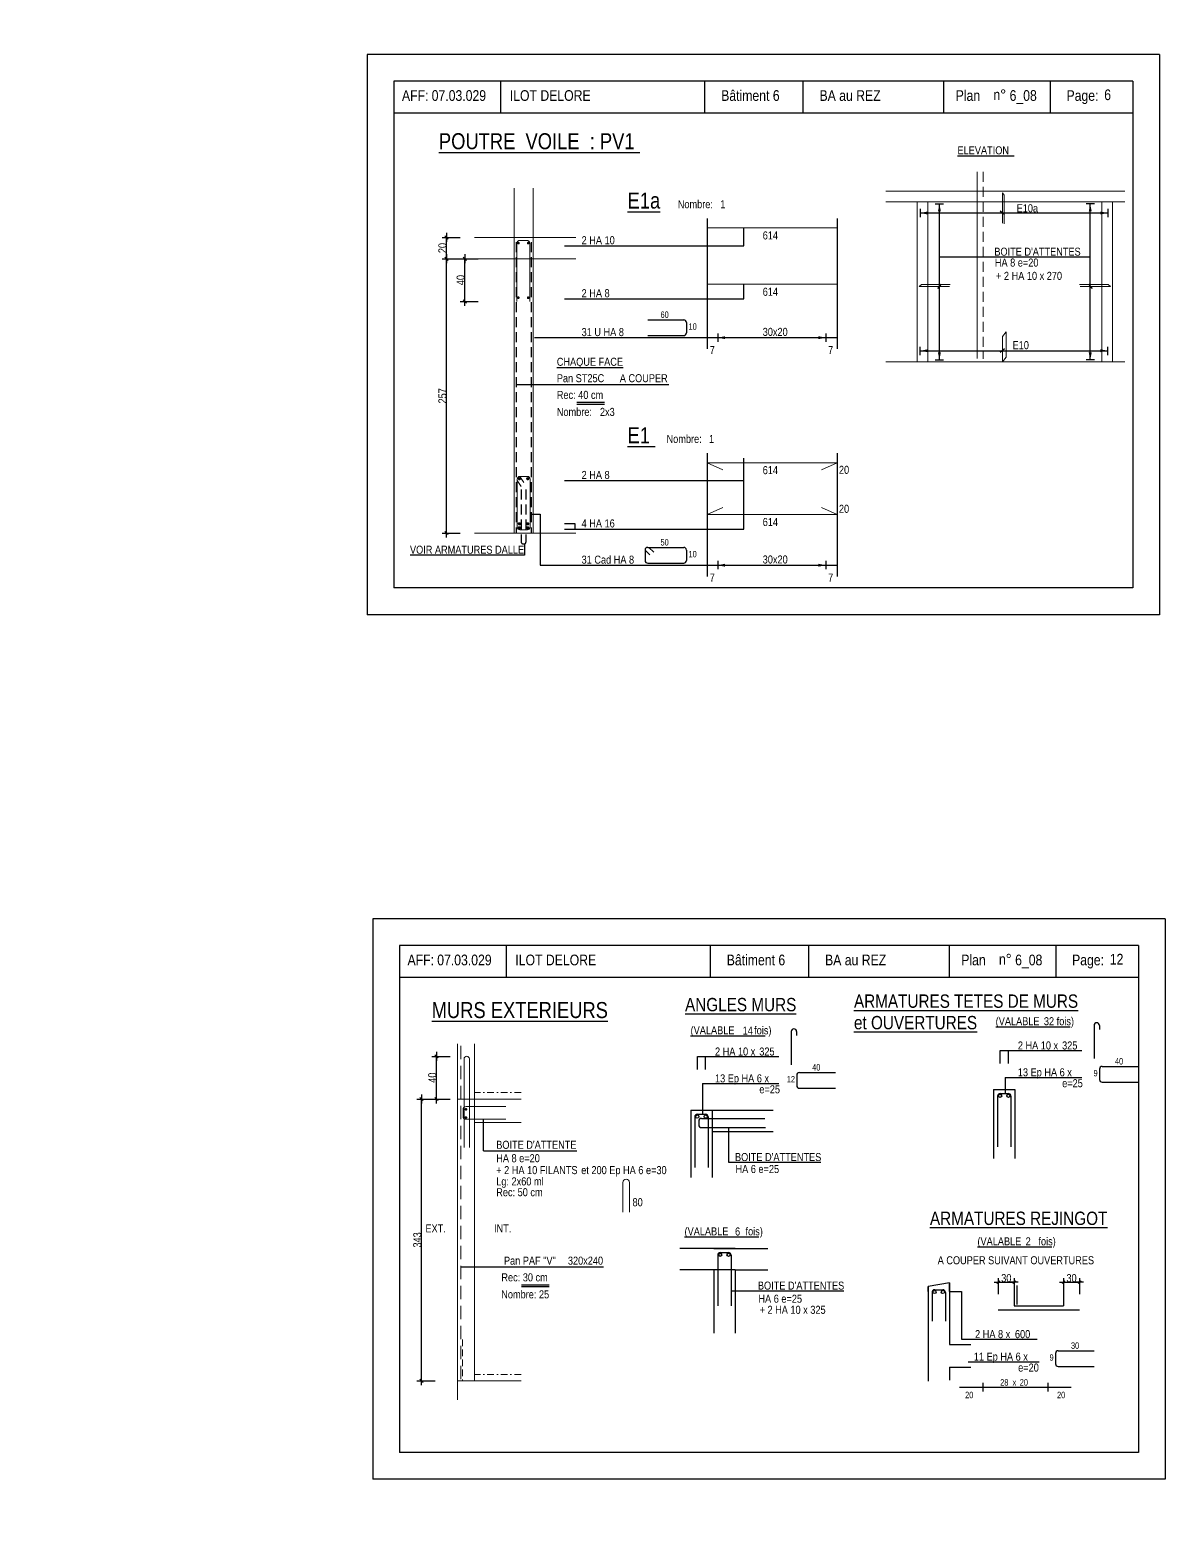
# Model space of a CAD drawing. Header units: metres. Extents: x -9927 to 45032, y -190416 to 12166.
# Drawn here: x -195 to 1933, y -68642 to -65844 of the extents above; entities that cross this region are included whole.
import ezdxf
from ezdxf.enums import TextEntityAlignment as Align

# ---------------------------------------------------------------- set-up
doc = ezdxf.new("R2010")
doc.units = ezdxf.units.M
doc.header["$PDMODE"] = 65
doc.linetypes.add('CACHE2', pattern=[0.1875, 0.125, -0.0625])
doc.linetypes.add('TIRETPT2', pattern=[12.7, 6.35, -3.175, 0, -3.175])
for name, color, linetype in [('01_cote_gen', 4, 'Continuous'), ('01_fenetres', 171, 'Continuous'), ('01_linteaux', 3, 'Continuous'), ('01_poch_murs', 251, 'Continuous'), ('01_sem', 42, 'Continuous'), ('01_texte', 230, 'Continuous'), ('AA_COTES', 2, 'Continuous')]:
    doc.layers.add(name, color=color, linetype=linetype)
doc.styles.add('STYLE2', font='ARIALN.TTF')
doc.dimstyles.new('JB25', dxfattribs={"dimscale": 0.1, "dimtxt": 150, "dimasz": 17, "dimexe": 0.1, "dimexo": 0.1, "dimgap": 0.09, "dimtad": 1, "dimdec": 1, "dimlfac": 0.5, "dimdsep": 46, "dimtxsty": 'STYLE2', "dimblk1": 'BOND_G', "dimblk2": 'BOND_D', "dimsah": 1, "dimcen": 1.5, "dimdle": 0.01, "dimse1": 1, "dimse2": 1, "dimclrd": 4, "dimclre": 2, "dimclrt": 5, "dimadec": 0, "dimazin": 0, "dimtfac": 2.333333, "dimtdec": 1, "dimtix": 1, "dimtmove": 2, "dimatfit": 3, "dimldrblk": 'BOND_G', "dimfxl": 1, "dimtolj": 1, "dimtzin": 0, "dimarcsym": 0})
doc.dimstyles.new('JB50', dxfattribs={"dimscale": 0.1, "dimtxt": 150, "dimasz": 15, "dimexe": 0.1, "dimexo": 0.1, "dimgap": 0.09, "dimtad": 1, "dimdec": 1, "dimdsep": 46, "dimtxsty": 'STYLE2', "dimblk1": 'BOND_G', "dimblk2": 'BOND_D', "dimsah": 1, "dimcen": 1.5, "dimdle": 0.01, "dimse1": 1, "dimse2": 1, "dimclrd": 4, "dimclre": 2, "dimclrt": 6, "dimazin": 2, "dimtfac": 2.333333, "dimtdec": 1, "dimtix": 1, "dimtmove": 2, "dimatfit": 3, "dimldrblk": 'BOND_G', "dimfxl": 1, "dimtolj": 1, "dimtzin": 0, "dimarcsym": 0})

# ---------------------------------------------------------------- blocks, each defined once
blk = doc.blocks.new('BOND_G')
at = {"layer": 'AA_COTES', "color": 0}
for p, q in [((5, 0), (-5, 0)), ((1.8, 1.8), (-1.8, -1.8)), ((0, -5), (0, 15))]:
    blk.add_line(p, q, dxfattribs=at)
blk = doc.blocks.new('BOND_D')
at = {"layer": 'AA_COTES', "color": 0}
for p, q in [((5, 0), (-5, 0)), ((-1.8, -1.8), (1.8, 1.8)), ((0, 5), (0, -15))]:
    blk.add_line(p, q, dxfattribs=at)
blk = doc.blocks.new('*D673')
at = {"layer": '01_cote_gen', "color": 4, "linetype": 'Continuous', "lineweight": -2, "transparency": 16777216}
blk.add_line((620.1, -66350.9), (620.1, -66274.3), dxfattribs=at)
at = {"layer": 'DEFPOINTS', "color": 0, "linetype": 'Continuous', "lineweight": 0, "transparency": 16777216}
for p in [(620.1, -66272.6), (694.4, -66272.6), (699.9, -66352.6)]:
    blk.add_point(p, dxfattribs=at)
at = {"layer": '01_cote_gen', "color": 4, "linetype": 'Continuous', "lineweight": -2, "transparency": 16777216, "xscale": 1.7, "yscale": 1.7, "zscale": 1.7}
for name, p, rotation in [('BOND_D', (620.1, -66272.6), 90), ('BOND_G', (620.1, -66352.6), 270)]:
    blk.add_blockref(name, p, dxfattribs=dict(at, rotation=rotation))
at = {"layer": '01_cote_gen', "color": 5, "linetype": 'Continuous', "lineweight": 0, "transparency": 16777216, "insert": (612.5, -66312.6), "char_height": 15, "attachment_point": 5, "rotation": 90, "style": 'STYLE2'}
blk.add_mtext('\\A1;40', dxfattribs=at)
blk = doc.blocks.new('*D674')
at = {"layer": '01_cote_gen', "color": 4, "linetype": 'Continuous', "lineweight": -2, "transparency": 16777216}
blk.add_line((586.1, -66784.9), (586.1, -66274.3), dxfattribs=at)
at = {"layer": 'DEFPOINTS', "color": 0, "linetype": 'Continuous', "lineweight": 0, "transparency": 16777216}
for p in [(586.1, -66272.6), (645.6, -66272.6), (638.5, -66786.6)]:
    blk.add_point(p, dxfattribs=at)
at = {"layer": '01_cote_gen', "color": 4, "linetype": 'Continuous', "lineweight": -2, "transparency": 16777216, "xscale": 1.7, "yscale": 1.7, "zscale": 1.7}
for name, p, rotation in [('BOND_D', (586.1, -66272.6), 90), ('BOND_G', (586.1, -66786.6), 270)]:
    blk.add_blockref(name, p, dxfattribs=dict(at, rotation=rotation))
at = {"layer": '01_cote_gen', "color": 5, "linetype": 'Continuous', "lineweight": 0, "transparency": 16777216, "insert": (578.4, -66529.6), "char_height": 15, "attachment_point": 5, "rotation": 90, "style": 'STYLE2'}
blk.add_mtext('\\A1;257', dxfattribs=at)
blk = doc.blocks.new('*D675')
at = {"layer": '01_cote_gen', "color": 4, "linetype": 'Continuous', "lineweight": -2, "transparency": 16777216}
blk.add_line((586.1, -66270.9), (586.1, -66234.3), dxfattribs=at)
at = {"layer": 'DEFPOINTS', "color": 0, "linetype": 'Continuous', "lineweight": 0, "transparency": 16777216}
for p in [(586.1, -66232.6), (661.6, -66232.6), (661.6, -66272.6)]:
    blk.add_point(p, dxfattribs=at)
at = {"layer": '01_cote_gen', "color": 4, "linetype": 'Continuous', "lineweight": -2, "transparency": 16777216, "xscale": 1.7, "yscale": 1.7, "zscale": 1.7}
for name, p, rotation in [('BOND_D', (586.1, -66232.6), 90), ('BOND_G', (586.1, -66272.6), 270)]:
    blk.add_blockref(name, p, dxfattribs=dict(at, rotation=rotation))
at = {"layer": '01_cote_gen', "color": 5, "linetype": 'Continuous', "lineweight": 0, "transparency": 16777216, "insert": (578.4, -66252.6), "char_height": 15, "attachment_point": 5, "rotation": 90, "style": 'STYLE2'}
blk.add_mtext('\\A1;20', dxfattribs=at)
blk = doc.blocks.new('*D689')
at = {"layer": '01_cote_gen', "color": 4, "linetype": 'Continuous', "lineweight": -2, "transparency": 16777216}
blk.add_line((567.1, -67845.6), (567.1, -67769), dxfattribs=at)
at = {"layer": 'DEFPOINTS', "color": 0, "linetype": 'Continuous', "lineweight": 0, "transparency": 16777216}
for p in [(567.1, -67767.3), (620.7, -67767.3), (606.9, -67847.3)]:
    blk.add_point(p, dxfattribs=at)
at = {"layer": '01_cote_gen', "color": 4, "linetype": 'Continuous', "lineweight": -2, "transparency": 16777216, "xscale": 1.7, "yscale": 1.7, "zscale": 1.7}
for name, p, rotation in [('BOND_D', (567.1, -67767.3), 90), ('BOND_G', (567.1, -67847.3), 270)]:
    blk.add_blockref(name, p, dxfattribs=dict(at, rotation=rotation))
at = {"layer": '01_cote_gen', "color": 5, "linetype": 'Continuous', "lineweight": 0, "transparency": 16777216, "insert": (559.4, -67807.3), "char_height": 15, "attachment_point": 5, "rotation": 90, "style": 'STYLE2'}
blk.add_mtext('\\A1;40', dxfattribs=at)
blk = doc.blocks.new('*D690')
at = {"layer": '01_cote_gen', "color": 4, "linetype": 'Continuous', "lineweight": -2, "transparency": 16777216}
blk.add_line((567.1, -67845.6), (567.1, -67769), dxfattribs=at)
at = {"layer": 'DEFPOINTS', "color": 0, "linetype": 'Continuous', "lineweight": 0, "transparency": 16777216}
for p in [(567.1, -67767.3), (620.7, -67767.3), (606.9, -67847.3)]:
    blk.add_point(p, dxfattribs=at)
at = {"layer": '01_cote_gen', "color": 4, "linetype": 'Continuous', "lineweight": -2, "transparency": 16777216, "xscale": 1.7, "yscale": 1.7, "zscale": 1.7}
for name, p, rotation in [('BOND_D', (567.1, -67767.3), 90), ('BOND_G', (567.1, -67847.3), 270)]:
    blk.add_blockref(name, p, dxfattribs=dict(at, rotation=rotation))
at = {"layer": '01_cote_gen', "color": 5, "linetype": 'Continuous', "lineweight": 0, "transparency": 16777216, "insert": (559.4, -67807.3), "char_height": 15, "attachment_point": 5, "rotation": 90, "style": 'STYLE2'}
blk.add_mtext('\\A1;40', dxfattribs=at)
blk = doc.blocks.new('*D691')
at = {"layer": '01_texte', "color": 4, "lineweight": -2, "transparency": 16777216}
blk.add_line((1743.8, -68190.6), (1770.8, -68190.6), dxfattribs=at)
at = {"layer": 'DEFPOINTS', "color": 0, "lineweight": 0, "transparency": 16777216}
for p in [(1772.3, -68190.6), (1742.3, -68204.3), (1772.3, -68204.3)]:
    blk.add_point(p, dxfattribs=at)
at = {"layer": '01_texte', "color": 4, "lineweight": -2, "transparency": 16777216, "xscale": 1.5, "yscale": 1.5, "zscale": 1.5, "rotation": 180}
blk.add_blockref('BOND_G', (1742.3, -68190.6), dxfattribs=at)
at = {"layer": '01_texte', "color": 4, "lineweight": -2, "transparency": 16777216, "xscale": 1.5, "yscale": 1.5, "zscale": 1.5}
blk.add_blockref('BOND_D', (1772.3, -68190.6), dxfattribs=at)
at = {"layer": '01_texte', "color": 6, "transparency": 16777216, "insert": (1757.3, -68182.9), "char_height": 15, "attachment_point": 5, "style": 'STYLE2'}
blk.add_mtext('\\A1;30', dxfattribs=at)
blk = doc.blocks.new('*D687')
at = {"layer": '01_texte', "color": 4, "lineweight": -2, "transparency": 16777216}
blk.add_line((1621.5, -68190.6), (1648.5, -68190.6), dxfattribs=at)
at = {"layer": 'DEFPOINTS', "color": 0, "lineweight": 0, "transparency": 16777216}
for p in [(1650, -68190.6), (1620, -68216.2), (1650, -68216.2)]:
    blk.add_point(p, dxfattribs=at)
at = {"layer": '01_texte', "color": 4, "lineweight": -2, "transparency": 16777216, "xscale": 1.5, "yscale": 1.5, "zscale": 1.5, "rotation": 180}
blk.add_blockref('BOND_G', (1620, -68190.6), dxfattribs=at)
at = {"layer": '01_texte', "color": 4, "lineweight": -2, "transparency": 16777216, "xscale": 1.5, "yscale": 1.5, "zscale": 1.5}
blk.add_blockref('BOND_D', (1650, -68190.6), dxfattribs=at)
at = {"layer": '01_texte', "color": 6, "transparency": 16777216, "insert": (1635, -68182.9), "char_height": 15, "attachment_point": 5, "style": 'STYLE2'}
blk.add_mtext('\\A1;30', dxfattribs=at)
blk = doc.blocks.new('*D688')
at = {"layer": '01_cote_gen', "color": 4, "linetype": 'Continuous', "lineweight": -2, "transparency": 16777216}
blk.add_line((539, -68373.6), (539, -67849), dxfattribs=at)
at = {"layer": 'DEFPOINTS', "color": 0, "linetype": 'Continuous', "lineweight": 0, "transparency": 16777216}
for p in [(539, -67847.3), (712.6, -67847.3), (712.6, -68375.3)]:
    blk.add_point(p, dxfattribs=at)
at = {"layer": '01_cote_gen', "color": 4, "linetype": 'Continuous', "lineweight": -2, "transparency": 16777216, "xscale": 1.7, "yscale": 1.7, "zscale": 1.7}
for name, p, rotation in [('BOND_D', (539, -67847.3), 90), ('BOND_G', (539, -68375.3), 270)]:
    blk.add_blockref(name, p, dxfattribs=dict(at, rotation=rotation))
at = {"layer": '01_cote_gen', "color": 5, "linetype": 'Continuous', "lineweight": 0, "transparency": 16777216, "insert": (531.3, -68111.3), "char_height": 15, "attachment_point": 5, "rotation": 90, "style": 'STYLE2'}
blk.add_mtext('\\A1;343', dxfattribs=at)
blk = doc.blocks.new('*D1681')
at = {"layer": '01_poch_murs', "color": 4, "lineweight": -2, "transparency": 16777216}
blk.add_line((-184.6, 82.3), (-158, 82.3), dxfattribs=at)
at = {"layer": 'DEFPOINTS', "color": 0, "lineweight": 0, "transparency": 16777216}
for p in [(-156.3, 82.3), (-186.3, 0), (-156.3, -170313.1)]:
    blk.add_point(p, dxfattribs=at)
at = {"layer": '01_poch_murs', "color": 4, "lineweight": -2, "transparency": 16777216, "xscale": 1.7, "yscale": 1.7, "zscale": 1.7, "rotation": 180}
blk.add_blockref('BOND_G', (-186.3, 82.3), dxfattribs=at)
at = {"layer": '01_poch_murs', "color": 4, "lineweight": -2, "transparency": 16777216, "xscale": 1.7, "yscale": 1.7, "zscale": 1.7}
blk.add_blockref('BOND_D', (-156.3, 82.3), dxfattribs=at)
at = {"layer": '01_poch_murs', "color": 5, "transparency": 16777216, "insert": (-171.3, 90), "char_height": 15, "attachment_point": 5, "style": 'STYLE2'}
blk.add_mtext('\\A1;15', dxfattribs=at)

msp = doc.modelspace()

# ---------------------------------------------------------------- linework, layer by layer
at = {"layer": '01_cote_gen', "color": 5, "linetype": 'Continuous', "lineweight": 0}
msp.add_line((1580.2, -66109.65), (1580.2, -66459.44), dxfattribs=at)
at = {"layer": '01_cote_gen', "color": 5, "linetype": 'CACHE2', "lineweight": 0, "ltscale": 150}
msp.add_line((1591.35, -66109.65), (1591.35, -66459.93), dxfattribs=at)
at = {"layer": '01_cote_gen', "color": 2, "linetype": 'CACHE2', "lineweight": 0, "ltscale": 100}
msp.add_line((616.01, -68297.87), (616.01, -68375.27), dxfattribs=at)
at = {"layer": '01_fenetres', "ltscale": 30}
for p, q in [((487.25, -65939.63), (487.25, -66889.63)), ((1872.25, -65939.63), (487.25, -65939.63)), ((687.25, -65939.63), (687.25, -65999.63)), ((1069.75, -65939.63), (1069.75, -65999.63)), ((1254.01, -65939.63), (1254.01, -65999.63)), ((1518.12, -65999.63), (1518.12, -65939.63)), ((1718.12, -65999.63), (1718.12, -65939.63)), ((1872.25, -65939.63), (1872.25, -66889.63)), ((1872.25, -65999.63), (487.25, -65999.63)), ((1872.25, -66889.63), (487.25, -66889.63)), ((497.66, -67559.56), (497.66, -68509.56)), ((497.66, -67559.56), (497.66, -68509.56)), ((497.66, -67559.56), (497.66, -68509.56)), ((1882.66, -67559.56), (497.66, -67559.56)), ((697.66, -67559.56), (697.66, -67619.56)), ((1080.16, -67559.56), (1080.16, -67619.56)), ((1264.42, -67559.56), (1264.42, -67619.56)), ((1528.52, -67619.56), (1528.52, -67559.56)), ((1728.52, -67619.56), (1728.52, -67559.56)), ((1882.66, -67559.56), (1882.66, -68509.56)), ((1882.66, -67619.56), (497.66, -67619.56)), ((1882.66, -68509.56), (497.66, -68509.56))]:
    msp.add_line(p, q, dxfattribs=at)
at = {"layer": '01_linteaux', "linetype": 'Continuous'}
for p, q in [((963.03, -66387.06), (1030.61, -66387.06)), ((1035.61, -66392.06), (1035.61, -66411.68)), ((963.03, -66416.68), (1030.61, -66416.68)), ((958.03, -66818.52), (958.03, -66838.13)), ((958.03, -66818.52), (967.04, -66827.51)), ((963.03, -66813.52), (1030.61, -66813.52)), ((965.22, -66813.52), (974.23, -66822.51)), ((1035.61, -66818.52), (1035.61, -66838.13)), ((963.03, -66843.13), (1030.61, -66843.13)), ((1232.08, -67720.79), (1232.08, -67782.97)), ((1242.08, -67720.79), (1242.08, -67728.2)), ((1242.19, -67802.52), (1242.19, -67822.13)), ((1247.19, -67797.52), (1314.77, -67797.52)), ((1247.19, -67827.13), (1314.77, -67827.13)), ((1043.74, -67868.37), (1043.74, -67994.07)), ((1043.74, -67868.37), (1198.18, -67868.37)), ((1051.24, -67880.87), (1051.24, -67975.87)), ((1056.24, -67875.87), (1071.24, -67875.87)), ((1063.74, -67883.63), (1182.8, -67883.63)), ((1076.24, -67880.87), (1076.24, -67975.87)), ((1083.74, -67868.37), (1083.74, -67994.07)), ((1058.74, -67888.63), (1058.74, -67895.87)), ((1063.74, -67900.87), (1183.74, -67900.87)), ((1083.74, -67908.37), (1198.18, -67908.37)), ((1126.7, -68127.41), (1023.27, -68127.41)), ((1086.7, -68127.41), (1188.43, -68127.41)), ((1099.2, -68134.91), (1114.2, -68134.91)), ((1094.2, -68139.91), (1094.2, -68234.91)), ((1119.2, -68139.91), (1119.2, -68234.91)), ((1126.7, -68167.41), (1023.27, -68167.41)), ((1086.7, -68167.41), (1086.7, -68285.97)), ((1126.7, -68167.41), (1126.7, -68285.97)), ((1126.7, -68167.41), (1188.43, -68167.41))]:
    msp.add_line(p, q, dxfattribs=at)
for centre in [(1055.91, -67880.18), (1071.58, -67880.18), (1098.86, -68139.23), (1114.54, -68139.23)]:
    msp.add_circle(centre, 3, dxfattribs=at)
for centre, start, end in [((1030.61, -66392.06), 0, 90), ((1030.61, -66411.68), 270, 0), ((963.03, -66818.52), 90, 180), ((1030.61, -66818.52), 0, 90), ((963.03, -66838.13), 180, 270), ((1030.61, -66838.13), 270, 0), ((1237.08, -67720.79), 90, 180), ((1237.08, -67720.79), 0, 90), ((1247.19, -67802.52), 90, 180), ((1247.19, -67822.13), 180, 270), ((1056.24, -67880.87), 90, 180), ((1063.74, -67888.63), 90, 180), ((1071.24, -67880.87), 0, 90), ((1063.74, -67895.87), 180, 270), ((1099.2, -68139.91), 90, 180), ((1114.2, -68139.91), 0, 90)]:
    msp.add_arc(centre, 5, start, end, dxfattribs=at)
at = {"layer": '01_sem', "color": 2, "lineweight": 0, "ltscale": 7}
for p, q in [((712.58, -66140.45), (712.58, -66786.62)), ((748.58, -66140.45), (748.58, -66786.62)), ((1409.13, -66146), (1856.91, -66146)), ((1627.63, -66149.08), (1627.63, -66205.75)), ((1627.63, -66149.08), (1631.17, -66153.31)), ((1409.13, -66166), (1856.91, -66166)), ((1468.23, -66166), (1468.23, -66466)), ((1488.23, -66166), (1488.23, -66466)), ((1631.17, -66153.31), (1631.17, -66207.24)), ((1813.75, -66166), (1813.75, -66466)), ((1833.75, -66166), (1833.75, -66466)), ((638.53, -66232.62), (828.52, -66232.62)), ((1074.46, -66214.99), (1317.93, -66214.99)), ((717.86, -66244.23), (717.86, -66352.62)), ((735.86, -66238.23), (723.86, -66238.23)), ((741.86, -66244.23), (741.86, -66352.62)), ((638.53, -66272.62), (828.52, -66272.62)), ((1074.46, -66320.58), (1317.93, -66320.58)), ((1471.86, -66324.55), (1476.09, -66321.02)), ((1471.86, -66324.55), (1528.53, -66324.55)), ((1476.09, -66321.02), (1530.02, -66321.02)), ((1825.89, -66321.02), (1771.96, -66321.02)), ((1830.12, -66324.55), (1773.46, -66324.55)), ((1825.89, -66321.02), (1830.12, -66324.55)), ((1627.63, -66418.5), (1634.91, -66409.79)), ((1627.63, -66465.55), (1627.63, -66418.5)), ((1634.91, -66456.84), (1634.91, -66409.79)), ((1627.63, -66465.55), (1634.91, -66456.84)), ((1409.13, -66466), (1856.91, -66466)), ((1074.46, -66654.86), (1317.93, -66654.86)), ((1074.46, -66654.86), (1103.78, -66668.2)), ((1317.93, -66654.86), (1288.61, -66668.2)), ((723.58, -66680.62), (737.58, -66680.62)), ((723.58, -66680.62), (730.93, -66691.82)), ((718.58, -66685.62), (718.58, -66775.62)), ((718.58, -66688.41), (725.93, -66699.6)), ((742.58, -66685.62), (742.58, -66775.62)), ((1074.46, -66752.03), (1103.78, -66738.69)), ((1317.93, -66752.03), (1288.61, -66738.69)), ((1074.46, -66752.03), (1317.93, -66752.03)), ((638.53, -66786.62), (828.52, -66786.62)), ((655.16, -66786.62), (807.45, -66786.62)), ((723.58, -66780.62), (737.58, -66780.62)), ((606.72, -67744.13), (606.72, -68410.94)), ((638.72, -67744.13), (638.72, -67847.27)), ((618.9, -67772.27), (618.9, -67938.33)), ((628.9, -67772.27), (628.9, -67938.33)), ((725.9, -67847.27), (606.72, -67847.27)), ((638.72, -67847.27), (638.72, -68375.27)), ((616.91, -67867.27), (616.91, -67879.27)), ((622.91, -67861.27), (696.91, -67861.27)), ((622.91, -67885.27), (696.91, -67885.27)), ((726.06, -67891.28), (638.88, -67891.28)), ((916.72, -68003.44), (916.72, -68059.59)), ((928.72, -68003.44), (928.72, -68059.59)), ((725.9, -68375.27), (606.72, -68375.27))]:
    msp.add_line(p, q, dxfattribs=at)
at = {"layer": '01_sem', "color": 5, "linetype": 'CACHE2', "lineweight": 0, "ltscale": 200}
msp.add_line((612.72, -67747.55), (612.72, -68375.27), dxfattribs=at)
at = {"layer": '01_sem', "color": 2, "linetype": 'TIRETPT2', "lineweight": 0, "ltscale": 2}
for p, q in [((725.9, -67835.27), (638.72, -67835.27)), ((725.9, -68363.27), (638.72, -68363.27))]:
    msp.add_line(p, q, dxfattribs=at)
at = {"layer": '01_sem', "color": 2, "lineweight": 0, "ltscale": 7, "flags": 128}
for points, const_width in [([(720.69, -66242.11, -1), (720.69, -66244.61, -1)], 2.5), ([(739.03, -66242.11, 1), (739.03, -66244.61, 1)], 2.5), ([(720.69, -66344.39, -1), (720.69, -66346.89, -1)], 2.5), ([(739.03, -66344.39, 1), (739.03, -66346.89, 1)], 2.5), ([(721.1, -66684.93, 1), (724.1, -66684.93, 1)], 3), ([(736.73, -66684.93, 1), (739.73, -66684.93, 1)], 3), ([(721.1, -66769.36, 1), (724.1, -66769.36, 1)], 3), ([(736.73, -66769.36, 1), (739.73, -66769.36, 1)], 3), ([(721.1, -66776.78, 1), (724.1, -66776.78, 1)], 3), ([(736.73, -66776.78, 1), (739.73, -66776.78, 1)], 3), ([(621.11, -67881.93, 1), (623.61, -67881.93, 1)], 2.5), ([(621.18, -67866.6, 1), (623.68, -67866.6, 1)], 2.5)]:
    msp.add_lwpolyline(points, format="xyb", close=True, dxfattribs=dict(at, const_width=const_width))
at = {"layer": '01_sem', "color": 2, "lineweight": 0, "ltscale": 7}
for centre, radius, start, end in [((723.86, -66244.23), 6, 90, 180), ((735.86, -66244.23), 6, 0, 90), ((723.58, -66685.62), 5, 90, 180), ((737.58, -66685.62), 5, 0, 90), ((723.58, -66775.62), 5, 180, 270), ((737.58, -66775.62), 5, 270, 0), ((623.9, -67772.27), 5, 0, 180), ((622.91, -67867.27), 6, 90, 180), ((622.91, -67879.27), 6, 180, 270), ((922.72, -68003.44), 6, 90, 180), ((922.72, -68003.44), 6, 0, 90)]:
    msp.add_arc(centre, radius, start, end, dxfattribs=at)
at = {"layer": '01_texte', "ltscale": 30}
for p, q in [((437.25, -65889.63), (437.25, -66939.63)), ((1922.25, -65889.63), (437.25, -65889.63)), ((1922.25, -65889.63), (1922.25, -66939.63)), ((1473.6, -66178.84), (1473.6, -66194.48)), ((1501.62, -66169.91), (1517.26, -66169.91)), ((1509.68, -66462.14), (1509.68, -66169.91)), ((1800.36, -66169.91), (1784.72, -66169.91)), ((1792.3, -66462.14), (1792.3, -66169.91)), ((1825.29, -66178.84), (1825.29, -66194.48)), ((1074.46, -66197.05), (1074.46, -66441.68)), ((1317.93, -66197.05), (1317.93, -66441.68)), ((1473.6, -66186.9), (1825.29, -66186.9)), ((1631.77, -66190.21), (1623.49, -66183.59)), ((1143.46, -66248.4), (1143.46, -66214.99)), ((807.05, -66248.4), (1143.46, -66248.4)), ((807.05, -66347.68), (1143.46, -66347.68)), ((1143.46, -66347.68), (1143.46, -66320.58)), ((1512.99, -66320.42), (1506.37, -66328.69)), ((1788.99, -66320.42), (1795.61, -66328.69)), ((750.63, -66420.54), (1317.93, -66420.54)), ((1094.17, -66412.48), (1094.17, -66428.11)), ((1296.84, -66412.48), (1296.84, -66428.11)), ((1473.6, -66453.16), (1473.6, -66437.52)), ((1473.6, -66445.09), (1825.29, -66445.09)), ((1631.77, -66441.78), (1623.49, -66448.41)), ((1825.29, -66453.16), (1825.29, -66437.52)), ((1501.62, -66462.14), (1517.26, -66462.14)), ((1800.36, -66462.14), (1784.72, -66462.14)), ((1074.46, -66636.92), (1074.46, -66868.13)), ((1143.46, -66779.13), (1143.46, -66646.44)), ((1317.93, -66636.92), (1317.93, -66868.13)), ((807.05, -66688.27), (1143.46, -66688.27)), ((742.58, -66751.59), (761.75, -66751.59)), ((761.75, -66751.59), (761.75, -66846.99)), ((807.05, -66779.13), (1143.46, -66779.13)), ((807.23, -66768.66), (826.59, -66768.66)), ((826.59, -66768.66), (826.59, -66779.13)), ((731.87, -66806.68), (731.87, -66827.9)), ((731.87, -66827.9), (518.08, -66827.9)), ((761.75, -66846.99), (1317.93, -66846.99)), ((1094.17, -66838.93), (1094.17, -66854.57)), ((1296.84, -66838.93), (1296.84, -66854.57)), ((1922.25, -66939.63), (437.25, -66939.63)), ((447.66, -67509.56), (447.66, -68559.56)), ((1932.66, -67509.56), (447.66, -67509.56)), ((1932.66, -67509.56), (1932.66, -68559.56)), ((1932.66, -68559.56), (447.66, -68559.56))]:
    msp.add_line(p, q, dxfattribs=at)
at = {"layer": '01_texte', "linetype": 'CACHE2', "ltscale": 150}
for p, q in [((716.58, -66241.6), (716.58, -66786.62)), ((744.58, -66241.6), (744.58, -66786.62)), ((726.04, -66704.84), (726.04, -66803.68)), ((734.87, -66704.84), (734.87, -66803.68)), ((729.04, -66806.68), (731.87, -66806.68))]:
    msp.add_line(p, q, dxfattribs=at)
at = {"layer": '01_texte'}
for p, q in [((1509.68, -66268.91), (1792.3, -66268.91)), ((716.58, -66508.12), (1002.59, -66508.12)), ((882.05, -66542.3), (830.29, -66542.3)), ((882.05, -66545.6), (830.29, -66545.6)), ((1799.54, -67709.38), (1799.54, -67771.56)), ((1809.54, -67709.38), (1809.54, -67716.8)), ((1056.03, -67791.86), (1056.03, -67767.81)), ((1056.03, -67767.81), (1209, -67767.81)), ((1071.44, -67791.86), (1071.44, -67767.81)), ((1623.49, -67780.45), (1623.49, -67756.4)), ((1623.49, -67756.4), (1776.46, -67756.4)), ((1638.9, -67780.45), (1638.9, -67756.4)), ((1809.65, -67791.11), (1809.65, -67810.72)), ((1814.65, -67786.11), (1882.24, -67786.11)), ((1065.62, -67818.12), (1209, -67818.12)), ((1065.62, -67818.12), (1065.62, -67875.87)), ((1611.21, -67829.49), (1611.21, -67959.01)), ((1611.21, -67829.49), (1651.21, -67829.49)), ((1633.09, -67806.71), (1776.46, -67806.71)), ((1633.09, -67806.71), (1633.09, -67836.99)), ((1651.21, -67829.49), (1651.21, -67959.01)), ((1814.65, -67815.72), (1882.24, -67815.72)), ((1618.71, -67841.99), (1618.71, -67936.99)), ((1623.71, -67836.99), (1638.71, -67836.99)), ((1643.71, -67841.99), (1643.71, -67936.99)), ((655.48, -67944.44), (655.48, -67885.27)), ((1114.47, -67900.87), (1114.47, -67965.55)), ((655.48, -67944.44), (830.26, -67944.44)), ((1114.47, -67965.55), (1287.56, -67965.55)), ((612.72, -68161.78), (879.97, -68161.78)), ((1528.32, -68191.94), (1488.32, -68198.91)), ((1528.32, -68191.94), (1528.32, -68307.51)), ((1528.32, -68207.75), (1528.32, -68191.94)), ((778.2, -68195.96), (726.44, -68195.96)), ((778.2, -68199.27), (726.44, -68199.27)), ((1119.2, -68206.47), (1330.52, -68206.47)), ((1488.32, -68198.63), (1488.32, -68375.84)), ((1488.32, -68207.75), (1488.32, -68198.63)), ((1495.82, -68209.65), (1495.82, -68263.64)), ((1500.82, -68204.65), (1515.82, -68204.65)), ((1520.82, -68209.65), (1520.82, -68263.64)), ((1528.32, -68207.75), (1550.93, -68207.75)), ((1550.93, -68207.75), (1550.93, -68297.38)), ((1649.97, -68204.26), (1649.97, -68234.68)), ((1655.2, -68232.26), (1655.2, -68196.57)), ((1742.28, -68204.26), (1742.28, -68234.68)), ((1619.97, -68242.63), (1772.28, -68242.63)), ((1649.97, -68234.68), (1742.28, -68234.68)), ((1550.93, -68297.38), (1693.12, -68297.38)), ((1528.32, -68307.51), (1568.32, -68307.51)), ((1727.18, -68323.96), (1727.18, -68343.57)), ((1732.18, -68318.96), (1799.76, -68318.96)), ((1528.32, -68349.51), (1568.32, -68349.51)), ((1528.32, -68349.51), (1528.32, -68374.28)), ((1563.53, -68339.56), (1696.74, -68339.56)), ((1732.18, -68348.57), (1799.76, -68348.57)), ((1547.22, -68387.5), (1756.86, -68387.5)), ((1591.04, -68379.37), (1591.04, -68395.31)), ((1713.03, -68379.37), (1713.03, -68395.31))]:
    msp.add_line(p, q, dxfattribs=at)
for centre in [(1623.37, -67841.31), (1639.05, -67841.31), (1500.48, -68208.97), (1516.16, -68208.97)]:
    msp.add_circle(centre, 3, dxfattribs=at)
at = {"layer": '01_texte', "linetype": 'CACHE2', "ltscale": 150}
for centre, start, end in [((729.04, -66803.68), 180, 270), ((731.87, -66803.68), 270, 0)]:
    msp.add_arc(centre, 3, start, end, dxfattribs=at)
at = {"layer": '01_texte'}
for centre, start, end in [((1804.54, -67709.38), 90, 180), ((1804.54, -67709.38), 0, 90), ((1814.65, -67791.11), 90, 180), ((1814.65, -67810.72), 180, 270), ((1623.71, -67841.99), 90, 180), ((1638.71, -67841.99), 0, 90), ((1500.82, -68209.65), 90, 180), ((1515.82, -68209.65), 0, 90), ((1732.18, -68323.96), 90, 180), ((1732.18, -68343.57), 180, 270)]:
    msp.add_arc(centre, 5, start, end, dxfattribs=at)
at = {"layer": '01_texte', "ltscale": 30}
for points in [[(1509.68, -66169.91), (1506.93, -66183.73), (1509.68, -66183.73)], [(1509.68, -66169.91), (1512.44, -66183.73), (1509.68, -66183.73)], [(1792.3, -66169.91), (1789.54, -66183.73), (1792.3, -66183.73)], [(1792.3, -66169.91), (1795.05, -66183.73), (1792.3, -66183.73)], [(1473.6, -66186.9), (1487.43, -66184.15), (1487.43, -66186.9)], [(1473.6, -66186.9), (1487.43, -66189.66), (1487.43, -66186.9)], [(1825.29, -66186.9), (1811.46, -66184.15), (1811.46, -66186.9)], [(1825.29, -66186.9), (1811.46, -66189.66), (1811.46, -66186.9)], [(1094.17, -66420.54), (1107.99, -66417.78), (1107.99, -66420.54)], [(1094.17, -66420.54), (1107.99, -66423.29), (1107.99, -66420.54)], [(1296.84, -66420.54), (1283.02, -66417.78), (1283.02, -66420.54)], [(1296.84, -66420.54), (1283.02, -66423.29), (1283.02, -66420.54)], [(1473.6, -66445.09), (1487.43, -66442.34), (1487.43, -66445.09)], [(1473.6, -66445.09), (1487.43, -66447.85), (1487.43, -66445.09)], [(1509.68, -66462.14), (1506.93, -66448.31), (1509.68, -66448.31)], [(1509.68, -66462.14), (1512.44, -66448.31), (1509.68, -66448.31)], [(1792.3, -66462.14), (1789.54, -66448.31), (1792.3, -66448.31)], [(1792.3, -66462.14), (1795.05, -66448.31), (1792.3, -66448.31)], [(1825.29, -66445.09), (1811.46, -66442.34), (1811.46, -66445.09)], [(1825.29, -66445.09), (1811.46, -66447.85), (1811.46, -66445.09)], [(1094.17, -66846.99), (1107.99, -66844.24), (1107.99, -66846.99)], [(1094.17, -66846.99), (1107.99, -66849.75), (1107.99, -66846.99)], [(1296.84, -66846.99), (1283.02, -66844.24), (1283.02, -66846.99)], [(1296.84, -66846.99), (1283.02, -66849.75), (1283.02, -66846.99)]]:
    msp.add_solid(points, dxfattribs=at)
at = {"layer": '01_texte'}
msp.add_solid([(1655.2, -68232.26), (1655.2, -68196.57), (1661.02, -68196.72), (1655.2, -68232.26)], dxfattribs=at)

# ---------------------------------------------------------------- texts
at = {"layer": '01_texte', "style": 'STYLE2'}
for s, height, p in [('Bâtiment 6', 20, (1100.69, -65976.78)), ('Plan', 20, (1540.16, -65976.78)), ('n%%D', 20, (1610.85, -65975.34)), ('6', 20, (1818.52, -65975.34)), ('AFF:', 20, (502.54, -65976.78)), ('07.03.029', 20, (558.21, -65976.78)), ('ILOT DELORE', 20, (704.59, -65976.78)), ('BA au REZ', 20, (1284.96, -65976.78)), ('6_08', 20, (1641.19, -65976.78)), ('Page:', 20, (1747.83, -65976.78)), ('%%UELEVATION  ', 15, (1543.62, -66076.98)), ('%%UE1a', 30, (925.38, -66178.54)), ('Nombre:', 15, (1019.35, -66177.91)), ('1', 15, (1098.98, -66177.91)), ('E10a', 15, (1654.38, -66185.55)), ('2 HA 10', 15, (839.18, -66245.45)), ('614', 15, (1178.55, -66236.44)), ('2 HA 8', 15, (839.18, -66344.73)), ('614', 15, (1178.55, -66342.03)), ('60', 12, (987.09, -66383.51)), ('31 U HA 8', 15, (839.18, -66417.58)), ('10', 12, (1039.6, -66405.72)), ('30x20', 15, (1178.55, -66417.24)), ('E10', 15, (1646.8, -66442.1)), ('%%UCHAQUE FACE', 15, (792.71, -66473.21)), ('7', 15, (1079.23, -66451.19)), ('7', 15, (1301.08, -66451.19)), ('Pan ST25C', 15, (792.71, -66504)), ('A COUPER', 15, (910.74, -66504)), ('Rec: 40 cm', 15, (792.71, -66535.28)), ('Nombre:', 15, (792.71, -66567.19)), ('2x3', 15, (873.56, -66567.19)), ('%%UE1 ', 30, (925.38, -66618.41)), ('Nombre:', 15, (998.35, -66617.78)), ('1', 15, (1077.97, -66617.78)), ('2 HA 8', 15, (839.18, -66685.31)), ('614', 15, (1178.55, -66676.31)), ('20', 15, (1321.4, -66675.67)), ('20', 15, (1321.4, -66748.7)), ('4 HA 16', 15, (839.18, -66776.18)), ('614', 15, (1178.55, -66773.48)), ('VOIR ARMATURES DALLE', 15, (517.55, -66825.39)), ('50', 12, (987.09, -66809.97)), ('10', 12, (1039.6, -66832.18)), ('31 Cad HA 8', 15, (839.18, -66844.04)), ('30x20', 15, (1178.55, -66843.69)), ('7', 15, (1079.23, -66877.64)), ('7', 15, (1301.08, -66877.64)), ('AFF:', 20, (512.95, -67596.71)), ('07.03.029', 20, (568.62, -67596.71)), ('ILOT DELORE', 20, (715, -67596.71)), ('Bâtiment 6', 20, (1111.1, -67596.71)), ('BA au REZ', 20, (1295.36, -67596.71)), ('Plan', 20, (1550.57, -67596.71)), ('n%%D', 20, (1621.25, -67595.27)), ('6_08', 20, (1651.6, -67596.71)), ('Page:', 20, (1758.24, -67596.71)), ('12', 20, (1828.92, -67595.27)), ('%%UANGLES MURS', 25, (1033.07, -67682.85)), ('%%UARMATURES TETES DE MURS', 25, (1349.59, -67676.33)), ('%%UMURS EXTERIEURS', 30, (558.24, -67695.58)), ('%%U(VALABLE            ', 15, (1043.45, -67726.01)), ('14', 15, (1140.89, -67726.59)), (' fois)', 15, (1157.7, -67726.01)), ('%%Uet OUVERTURES', 25, (1349.59, -67716.65)), ('%%U(VALABLE            ', 15, (1615.15, -67709.02)), ('32', 15, (1705.43, -67709.02)), ('fois)', 15, (1729.4, -67709.02)), ('2 HA 10 x', 15, (1656.65, -67754.38)), ('325', 15, (1739.55, -67754.38)), ('2 HA 10 x', 15, (1089.18, -67765.79)), ('325', 15, (1172.08, -67765.79)), ('40', 12, (1838.71, -67782.56)), ('13 Ep HA 6 x', 15, (1089.18, -67816.09)), ('40', 12, (1271.25, -67793.97)), ('13 Ep HA 6 x', 15, (1656.65, -67804.69)), ('9', 12, (1798.48, -67804.77)), ('e=25', 15, (1172.25, -67836.57)), ('12', 12, (1223.73, -67816.18)), ('e=25', 15, (1739.71, -67825.17)), ("BOITE D'ATTENTE", 15, (679.19, -67940.57)), ('HA 8 e=20', 15, (679.19, -67965.72)), ('+ 2 HA 10 FILANTS', 15, (679.19, -67988.02)), ('Lg: 2x60 ml', 15, (679.19, -68009.15)), ('et 200 Ep HA 6 e=30', 15, (838.48, -67988.02)), ('Rec: 50 cm', 15, (679.19, -68029.44)), ('80', 15, (934.6, -68048.19)), ('EXT.', 15, (546.52, -68097.3)), ('INT.', 15, (675.06, -68097.3)), ('%%UARMATURES REJINGOT', 25, (1491.93, -68083.33)), ('%%U(VALABLE            ', 15, (1032.1, -68102.82)), ('6', 15, (1126.67, -68102.97)), ('fois)', 15, (1146.35, -68102.82)), ('%%U(VALABLE            ', 15, (1580.98, -68121.46)), ('2', 15, (1671.26, -68121.46)), ('fois)', 15, (1695.23, -68121.46)), (' Pan PAF "V"  ', 15, (688.86, -68157.66)), ('320x240', 15, (813.48, -68157.66)), ('A COUPER SUIVANT OUVERTURES', 15, (1506.42, -68156.95)), ('Rec: 30 cm', 15, (688.86, -68188.94)), ('Nombre: 25', 15, (688.59, -68220.85)), ('2 HA 8 x', 15, (1576.52, -68295.35)), ('600', 15, (1651.23, -68295.35)), ('30', 12, (1756.23, -68315.41)), ('11 Ep HA 6 x', 15, (1574.17, -68337.53)), ('9', 12, (1716.01, -68337.61)), ('e=20', 15, (1657.24, -68358.01)), ('x ', 12, (1646.71, -68384.27)), ('20', 12, (1660.26, -68384.27)), ('20', 12, (1557.85, -68407.92)), ('20', 12, (1730.14, -68407.92))]:
    msp.add_text(s, height=height, dxfattribs=at).set_placement(p)
msp.add_text('%%UPOUTRE  VOILE  : PV1 ', height=30, dxfattribs=at).set_placement((759.92, -66052.39), align=Align.MIDDLE)
for s, height, p in [("BOITE D'ATTENTES", 15, (1774.34, -66266.89)), ('HA 8 e=20', 15, (1695.28, -66287.28)), ('+ 2 HA 10 x 270', 15, (1739.48, -66312.21)), ("BOITE D'ATTENTES", 15, (1288.33, -67963.53)), ('HA 6 e=25', 15, (1209.27, -67986)), ("BOITE D'ATTENTES", 15, (1331.29, -68204.44)), ('HA 6 e=25', 15, (1252.23, -68229)), ('+ 2 HA 10 x 325', 15, (1296.43, -68249.77)), ('28', 12, (1638.97, -68384.27))]:
    msp.add_text(s, height=height, dxfattribs=at).set_placement(p, align=Align.RIGHT)

# ---------------------------------------------------------------- dimensions: what is measured, and where the dimension line sits
at = {"layer": '01_cote_gen', "linetype": 'Continuous', "lineweight": 0}
for base, p1, p2, picture, middle in [((586.05, -66232.62), (661.64, -66272.62), (661.64, -66232.62), '*D675', (578.38, -66252.62)), ((586.05, -66272.62), (638.53, -66786.62), (645.65, -66272.62), '*D674', (578.38, -66529.62)), ((620.15, -66272.62), (699.94, -66352.62), (694.44, -66272.62), '*D673', (612.48, -66312.62)), ((567.11, -67767.35), (606.88, -67847.27), (620.73, -67767.35), '*D689', (559.44, -67807.31)), ((567.11, -67767.35), (606.88, -67847.27), (620.73, -67767.35), '*D690', (559.44, -67807.31))]:
    dim = msp.add_linear_dim(base=base, p1=p1, p2=p2, angle=90, dimstyle='JB25', dxfattribs=at)
    dim.commit()
    dim.dimension.update_dxf_attribs({"geometry": picture, "text_midpoint": middle})
dim = msp.add_linear_dim(base=(538.97, -67847.27), p1=(712.63, -68375.27), p2=(712.63, -67847.27), angle=90, text='343', dimstyle='JB25', dxfattribs=at)
dim.commit()
dim.dimension.update_dxf_attribs({"geometry": '*D688', "text_midpoint": (531.3, -68111.27)})
at = {"layer": '01_poch_murs'}
dim = msp.add_linear_dim(base=(-156.3, 82.34), p1=(-186.26, 0), p2=(-156.3, -170313.05), dimstyle='JB25', dxfattribs=at)
dim.commit()
dim.dimension.update_dxf_attribs({"geometry": '*D1681', "text_midpoint": (-171.28, 90)})
at = {"layer": '01_texte'}
for base, p1, p2, picture, middle in [((1649.97, -68190.59), (1619.97, -68216.17), (1649.97, -68216.17), '*D687', (1634.97, -68182.93)), ((1772.28, -68190.59), (1742.28, -68204.26), (1772.28, -68204.26), '*D691', (1757.28, -68182.93))]:
    dim = msp.add_linear_dim(base=base, p1=p1, p2=p2, dimstyle='JB50', dxfattribs=at)
    dim.commit()
    dim.dimension.update_dxf_attribs({"geometry": picture, "text_midpoint": middle})

doc.saveas('drawing.dxf')
